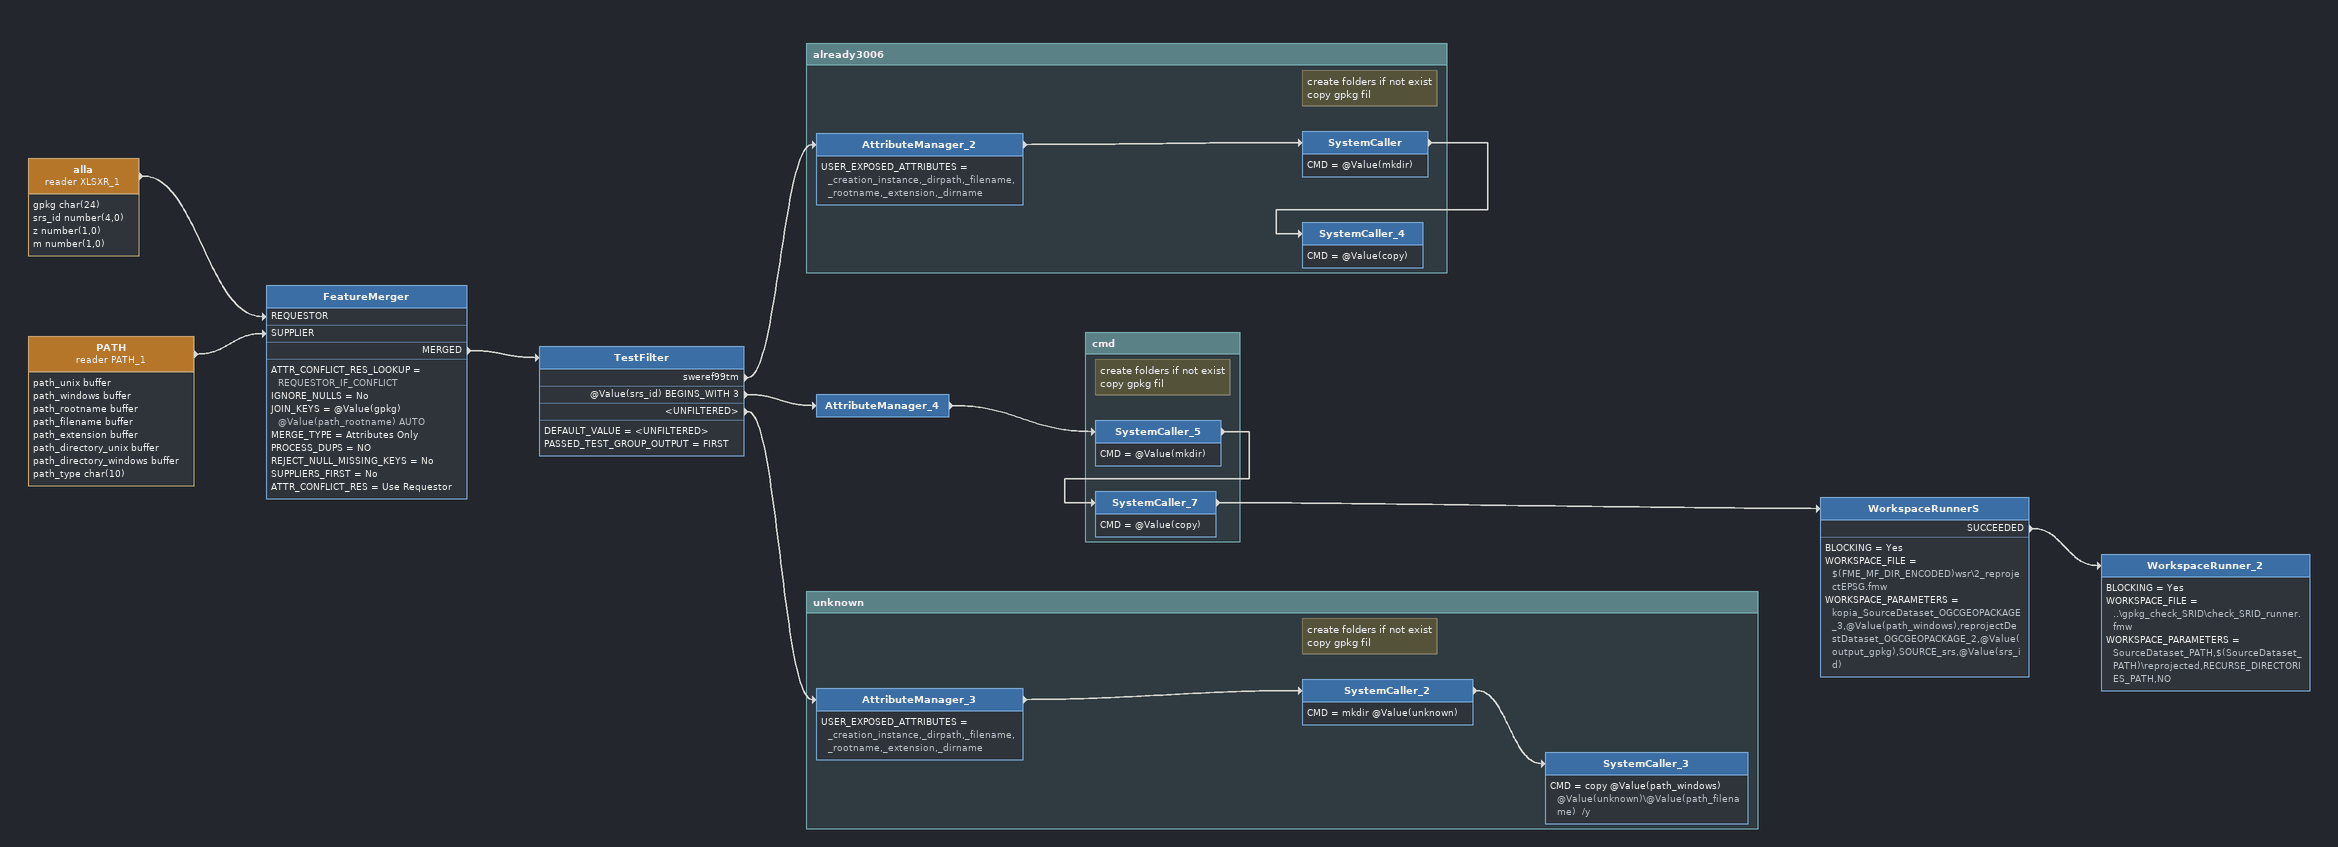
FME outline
alla (reader XLSXR_1)
    attributes: gpkg char(24), srs_id number(4,0), z number(1,0), m number(1,0)
    -> FeatureMerger [REQUESTOR]
PATH (reader PATH_1)
    attributes: path_unix buffer, path_windows buffer, path_rootname buffer, path_filename buffer, path_extension buffer, path_directory_unix buffer, path_directory_windows buffer, path_type char(10)
    -> FeatureMerger [SUPPLIER]
FeatureMerger
    ATTR_CONFLICT_RES_LOOKUP = REQUESTOR_IF_CONFLICT
    IGNORE_NULLS = No
    JOIN_KEYS = @Value(gpkg) @Value(path_rootname) AUTO
    MERGE_TYPE = Attributes Only
    PROCESS_DUPS = NO
    REJECT_NULL_MISSING_KEYS = No
    SUPPLIERS_FIRST = No
    ATTR_CONFLICT_RES = Use Requestor
    MERGED -> TestFilter
TestFilter
    DEFAULT_VALUE = <UNFILTERED>
    PASSED_TEST_GROUP_OUTPUT = FIRST
    sweref99tm -> AttributeManager_2
    @Value(srs_id) BEGINS_WITH 3 -> AttributeManager_4
    <UNFILTERED> -> AttributeManager_3
AttributeManager_4
    -> SystemCaller_5
WorkspaceRunnerS
    BLOCKING = Yes
    WORKSPACE_FILE = $(FME_MF_DIR_ENCODED)wsr\2_reprojectEPSG.fmw
    WORKSPACE_PARAMETERS = kopia_SourceDataset_OGCGEOPACKAGE_3,@Value(path_windows),reprojectDestDataset_OGCGEOPACKAGE_2,@Value(output_gpkg),SOURCE_srs,@Value(srs_id)
    SUCCEEDED -> WorkspaceRunner_2
WorkspaceRunner_2
    BLOCKING = Yes
    WORKSPACE_FILE = ..\gpkg_check_SRID\check_SRID_runner.fmw
    WORKSPACE_PARAMETERS = SourceDataset_PATH,$(SourceDataset_PATH)\reprojected,RECURSE_DIRECTORIES_PATH,NO

Bookmark: already3006
AttributeManager_2
    USER_EXPOSED_ATTRIBUTES = _creation_instance,_dirpath,_filename,_rootname,_extension,_dirname
    -> SystemCaller
Note: create folders if not exist / copy gpkg fil
SystemCaller
    CMD = @Value(mkdir)
    -> SystemCaller_4
SystemCaller_4
    CMD = @Value(copy)

Bookmark: cmd
Note: create folders if not exist / copy gpkg fil
SystemCaller_5
    CMD = @Value(mkdir)
    -> SystemCaller_7
SystemCaller_7
    CMD = @Value(copy)
    -> WorkspaceRunnerS

Bookmark: unknown
AttributeManager_3
    USER_EXPOSED_ATTRIBUTES = _creation_instance,_dirpath,_filename,_rootname,_extension,_dirname
    -> SystemCaller_2
Note: create folders if not exist / copy gpkg fil
SystemCaller_2
    CMD = mkdir @Value(unknown)
    -> SystemCaller_3
SystemCaller_3
    CMD = copy @Value(path_windows) @Value(unknown)\@Value(path_filename)  /y
